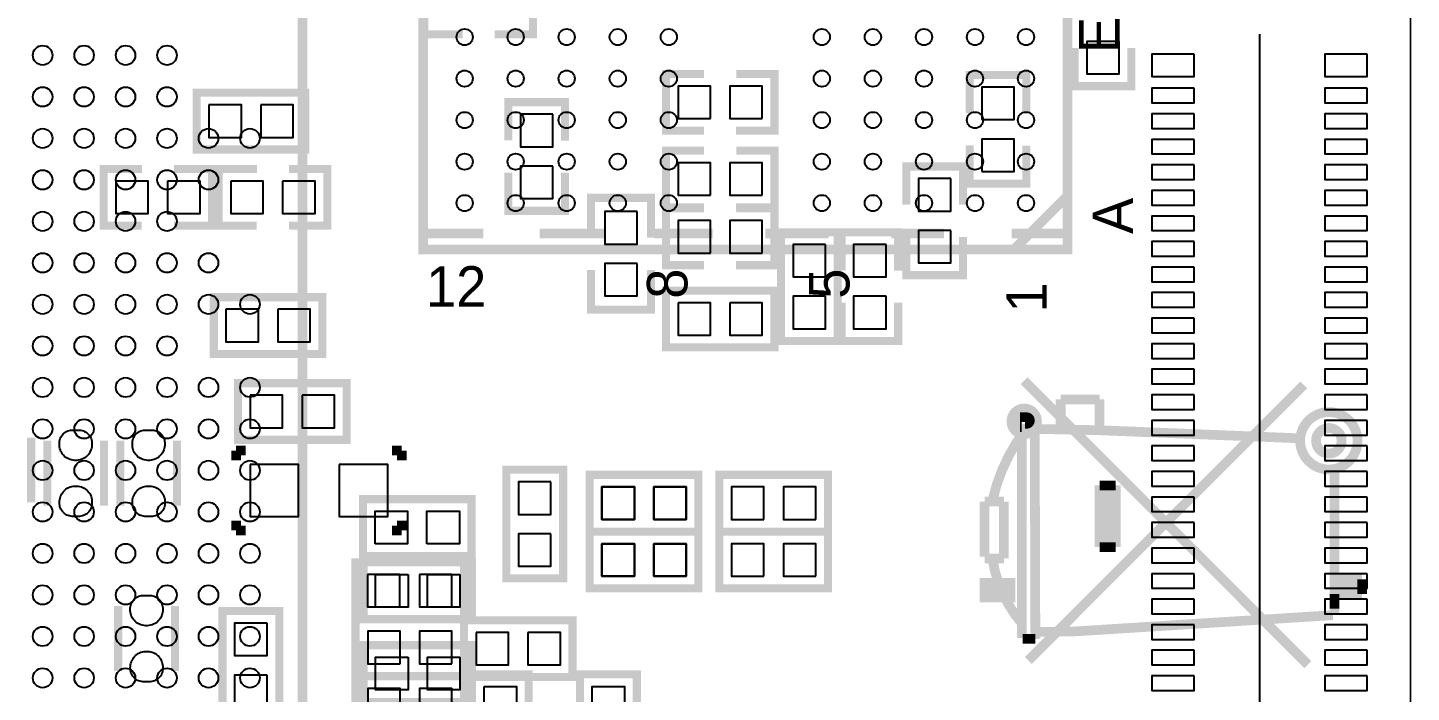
# Model space of a CAD drawing. Extents: x -0.1 to 50, y -4 to 55.
# Drawn here: x 28.24 to 49.93, y 18.35 to 28.75 of the extents above; entities that cross this region are included whole.
import ezdxf
from ezdxf.enums import TextEntityAlignment as Align

# ---------------------------------------------------------------- set-up
doc = ezdxf.new("R2010")
doc.units = 0
for name, color, linetype in [('BG_OUTLINE', 2, 'CONTINUOUS'), ('PG_ASSEMBLY_BOTTOM', 40, 'CONTINUOUS'), ('PG_ASSEMBLY_TOP', 153, 'CONTINUOUS'), ('PG_SILKSCREEN_TOP', 7, 'CONTINUOUS'), ('PIN_BOTTOM', 242, 'CONTINUOUS'), ('PIN_TOP', 84, 'CONTINUOUS')]:
    doc.layers.add(name, color=color, linetype=linetype)

msp = doc.modelspace()

# ---------------------------------------------------------------- linework, layer by layer
at = {"layer": 'BG_OUTLINE', "const_width": 0.0254}
msp.add_lwpolyline([(0, 1.999996), (0, 52.999894, -0.414214), (1.999996, 54.99989), (47.919894, 54.99989, -0.414214), (49.91989, 52.999894), (49.91989, 1.999996, -0.414214), (47.919894, 0), (1.999996, 0, -0.414214), (0, 1.999996)], format="xyb", dxfattribs=at)
at = {"layer": 'PG_ASSEMBLY_BOTTOM'}
for points, const_width in [([(35.060382, 29.537914), (34.463482, 29.537914), (34.463482, 28.648914), (35.060382, 28.648914)], 0.127), ([(35.564572, 28.648914), (36.165282, 28.648914), (36.165282, 29.537914), (35.568382, 29.537914)], 0.127), ([(44.6532, 28.4353), (44.6532, 27.8384), (45.5422, 27.8384), (45.5422, 28.4353)], 0.127), ([(38.844982, 28.0289), (38.248082, 28.0289), (38.248082, 27.1399), (38.844982, 27.1399)], 0.127), ([(39.349172, 27.1399), (39.949882, 27.1399), (39.949882, 28.0289), (39.352982, 28.0289)], 0.127), ([(43.897296, 27.41549), (43.897296, 28.01239), (43.008296, 28.01239), (43.008296, 27.41549)], 0.127), ([(32.596582, 26.845514), (32.596582, 27.734514), (30.894782, 27.734514), (30.894782, 26.845514), (32.596582, 26.845514)], 0.127), ([(36.667694, 26.986992), (36.667694, 27.587702), (35.778694, 27.587702), (35.778694, 26.990802)], 0.127), ([(43.008296, 26.9113), (43.008296, 26.31059), (43.897296, 26.31059), (43.897296, 26.90749)], 0.127), ([(38.844982, 26.828242), (38.248082, 26.828242), (38.248082, 25.939242), (38.844982, 25.939242)], 0.127), ([(39.349172, 25.939242), (39.949882, 25.939242), (39.949882, 26.828242), (39.352982, 26.828242)], 0.127), ([(30.034992, 26.540714), (29.434282, 26.540714), (29.434282, 25.651714), (30.031182, 25.651714)], 0.127), ([(30.539182, 25.651714), (31.136082, 25.651714), (31.136082, 26.540714), (30.539182, 26.540714)], 0.127), ([(31.838392, 26.540714), (31.237682, 26.540714), (31.237682, 25.651714), (31.834582, 25.651714)], 0.127), ([(32.342582, 25.651714), (32.939482, 25.651714), (32.939482, 26.540714), (32.342582, 26.540714)], 0.127), ([(35.778694, 26.482802), (35.778694, 25.885902), (36.667694, 25.885902), (36.667694, 26.482802)], 0.127), ([(42.904918, 25.979628), (42.904918, 26.580338), (42.015918, 26.580338), (42.015918, 25.983438)], 0.127), ([(38.013894, 25.462992), (38.013894, 26.089102), (37.074094, 26.089102), (37.074094, 25.466802)], 0.127), ([(38.844982, 25.923494), (38.248082, 25.923494), (38.248082, 25.034494), (38.844982, 25.034494)], 0.127), ([(39.349172, 25.034494), (39.949882, 25.034494), (39.949882, 25.923494), (39.352982, 25.923494)], 0.127), ([(40.051482, 23.848314), (40.940482, 23.848314), (40.940482, 25.550114), (40.051482, 25.550114), (40.051482, 23.848314)], 0.127), ([(41.888918, 24.949404), (41.888918, 25.550114), (40.999918, 25.550114), (40.999918, 24.953214)], 0.127), ([(42.015918, 25.475438), (42.015918, 24.878538), (42.904918, 24.878538), (42.904918, 25.475438)], 0.127), ([(37.074094, 24.958802), (37.074094, 24.336502), (38.013894, 24.336502), (38.013894, 24.958802)], 0.127), ([(32.863282, 23.645114), (32.863282, 24.534114), (31.161482, 24.534114), (31.161482, 23.645114), (32.863282, 23.645114)], 0.127), ([(39.949882, 23.746714), (39.949882, 24.635714), (38.248082, 24.635714), (38.248082, 23.746714), (39.949882, 23.746714)], 0.127), ([(40.999918, 24.445214), (40.999918, 23.848314), (41.888918, 23.848314), (41.888918, 24.445214)], 0.127), ([(33.244282, 22.298914), (33.244282, 23.187914), (31.542482, 23.187914), (31.542482, 22.298914), (33.244282, 22.298914)], 0.127), ([(28.298648, 21.31949), (28.298648, 22.33549)], 0.127), ([(28.552648, 22.28469), (28.552648, 21.26869)], 0.127), ([(29.441648, 21.26869), (29.441648, 22.28469)], 0.127), ([(29.695648, 22.28469), (29.695648, 21.26869)], 0.127), ([(30.584648, 21.26869), (30.584648, 22.28469)], 0.127), ([(31.510224, 22.132036), (31.662624, 22.132036)], 0.1524), ([(31.510224, 21.979636), (31.510224, 22.132036)], 0.1524), ([(34.108136, 22.132036), (33.955736, 22.132036)], 0.1524), ([(34.108136, 21.979636), (34.108136, 22.132036)], 0.1524), ([(35.748468, 20.1295), (36.637468, 20.1295), (36.637468, 21.8313), (35.748468, 21.8313), (35.748468, 20.1295)], 0.127), ([(37.055044, 21.752052), (37.055044, 20.863052), (38.756844, 20.863052), (38.756844, 21.752052), (37.055044, 21.752052)], 0.127), ([(39.087044, 21.752052), (39.087044, 20.863052), (40.788844, 20.863052), (40.788844, 21.752052), (39.087044, 21.752052)], 0.127), ([(31.510224, 21.032724), (31.510224, 20.880324)], 0.1524), ([(34.108136, 21.032724), (34.108136, 20.880324)], 0.1524), ([(31.510224, 20.880324), (31.662624, 20.880324)], 0.1524), ([(34.108136, 20.880324), (33.955736, 20.880324)], 0.1524), ([(37.055044, 20.863052), (37.055044, 19.974052), (38.756844, 19.974052), (38.756844, 20.863052), (37.055044, 20.863052)], 0.127), ([(39.087044, 20.863052), (39.087044, 19.974052), (40.788844, 19.974052), (40.788844, 20.863052), (39.087044, 20.863052)], 0.127), ([(35.08248, 19.49196), (35.08248, 20.38096), (33.38068, 20.38096), (33.38068, 19.49196), (35.08248, 19.49196)], 0.127), ([(29.662882, 19.695414), (29.662882, 18.679414)], 0.127), ([(30.551882, 18.679414), (30.551882, 19.695414)], 0.127), ([(31.298134, 17.916652), (32.187134, 17.916652), (32.187134, 19.618452), (31.298134, 19.618452), (31.298134, 17.916652)], 0.127), ([(33.38322, 19.49196), (33.38322, 18.60296), (35.08502, 18.60296), (35.08502, 19.49196), (33.38322, 19.49196)], 0.127), ([(36.78428, 18.58518), (36.78428, 19.47418), (35.08248, 19.47418), (35.08248, 18.58518), (36.78428, 18.58518)], 0.127), ([(33.38322, 18.59788), (33.38322, 17.70888), (35.08502, 17.70888), (35.08502, 18.59788), (33.38322, 18.59788)], 0.127)]:
    msp.add_lwpolyline(points, dxfattribs=dict(at, const_width=const_width))
msp.add_lwpolyline([(47.55261, 28.64993), (47.55261, 7.130542)], dxfattribs=at)
at = {"layer": 'PG_ASSEMBLY_TOP', "const_width": 0.127}
for points in [[(38.756844, 21.752052), (38.756844, 20.863052), (37.055044, 20.863052), (37.055044, 21.752052), (38.756844, 21.752052)], [(35.200844, 21.371052), (35.200844, 20.482052), (33.499044, 20.482052), (33.499044, 21.371052), (35.200844, 21.371052)], [(38.756844, 20.863052), (38.756844, 19.974052), (37.055044, 19.974052), (37.055044, 20.863052), (38.756844, 20.863052)], [(33.507934, 19.491452), (33.507934, 20.380452), (35.209734, 20.380452), (35.209734, 19.491452), (33.507934, 19.491452)], [(33.507934, 18.196052), (33.507934, 19.085052), (35.209734, 19.085052), (35.209734, 18.196052), (33.507934, 18.196052)], [(36.098734, 16.926052), (35.209734, 16.926052), (35.209734, 18.627852), (36.098734, 18.627852), (36.098734, 16.926052)], [(36.903152, 18.627852), (37.792152, 18.627852), (37.792152, 16.926052), (36.903152, 16.926052), (36.903152, 18.627852)]]:
    msp.add_lwpolyline(points, dxfattribs=at)
at = {"layer": 'PG_SILKSCREEN_TOP', "const_width": 0.1524}
for points in [[(44.543218, 25.281382), (44.543218, 40.381174), (34.443162, 40.381174), (34.443162, 25.281382), (44.543218, 25.281382)], [(34.443162, 25.531318), (34.443162, 40.131238), (35.395408, 40.131238)], [(9.453626, 39.546022), (9.453626, 16.446246), (32.553402, 16.446246), (32.553402, 39.546022), (9.453626, 39.546022)], [(43.704256, 25.281382), (44.543218, 26.120344)], [(35.386518, 25.531318), (34.443162, 25.531318)], [(37.30117, 25.531318), (36.270946, 25.531318)], [(38.982396, 25.531318), (38.069012, 25.531318)], [(40.799004, 25.531318), (39.808404, 25.531318)], [(42.607484, 25.531318), (41.78046, 25.531318)], [(44.543218, 25.531318), (43.666664, 25.531318)], [(43.86453, 23.22449), (48.30953, 18.77949)], [(48.24603, 23.16099), (43.92803, 18.84299)], [(45.04563, 22.93239), (44.43603, 22.93239)], [(44.43603, 22.93239), (44.43603, 22.47519)], [(45.04563, 22.93239), (45.04563, 22.44979)], [(43.82643, 22.47519), (45.04563, 22.44979)], [(43.82643, 22.39899), (43.82643, 19.19859)], [(44.02963, 22.44979), (44.03979, 19.18335)], [(45.04563, 22.44979), (48.19523, 22.32279)], [(48.72863, 19.55419), (48.72863, 21.81479)], [(45.04563, 21.58619), (45.04563, 20.62099)], [(45.04563, 21.58619), (45.29963, 21.58619)], [(45.17263, 21.58619), (45.17263, 20.62099)], [(45.29963, 21.58619), (45.29963, 20.62099)], [(43.54703, 21.33219), (43.24223, 21.33219)], [(43.24223, 20.46859), (43.24223, 21.33219)], [(43.54703, 21.33219), (43.54703, 20.44319)], [(45.04563, 20.62099), (45.29963, 20.62099)], [(43.54703, 20.44319), (43.24223, 20.44319)], [(48.72863, 20.11299), (49.16043, 20.11299)], [(49.16043, 19.88439), (49.16043, 20.11299)], [(43.24223, 19.83359), (43.64863, 19.83359), (43.64863, 20.06219), (43.24223, 20.06219), (43.24223, 19.83359)], [(43.24223, 19.96059), (43.24223, 19.93519), (43.59783, 19.93519)], [(48.72863, 19.98599), (49.16043, 19.98599)], [(48.72863, 19.88439), (49.16043, 19.88439)], [(48.72863, 19.65579), (48.72863, 19.88439)], [(44.66463, 19.30019), (48.70323, 19.55419)], [(44.03979, 19.29003), (44.66463, 19.30019)], [(43.83913, 19.18335), (44.03979, 19.18335)]]:
    msp.add_lwpolyline(points, dxfattribs=at)
for points in [[(44.06519, 22.58949, 1), (43.66387, 22.58949, 1), (44.06519, 22.58949)], [(49.08931, 22.28469, 1), (48.19015, 22.28469, 1), (49.08931, 22.28469)], [(43.82643, 22.50059), (43.80103, 22.50059, -1), (43.80103, 22.65299), (43.90263, 22.65299, -1), (43.90263, 22.55139), (43.87723, 22.55139)], [(48.84039, 22.28469, 1), (48.43907, 22.28469, 1), (48.84039, 22.28469)], [(43.87723, 22.44979, 0.107965), (43.36923, 21.35759)], [(43.36923, 20.41779, 0.136779), (43.82643, 19.42719)]]:
    msp.add_lwpolyline(points, format="xyb", dxfattribs=at)
at = {"layer": 'PIN_BOTTOM'}
for points in [[(45.3517, 28.5369), (44.8437, 28.5369), (44.8437, 28.0289), (45.3517, 28.0289)], [(46.52772, 28.340304), (45.86732, 28.340304), (45.86732, 27.989784), (46.52772, 27.989784)], [(49.2379, 28.340304), (48.5775, 28.340304), (48.5775, 27.989784), (49.2379, 27.989784)], [(38.946582, 27.3304), (38.946582, 27.8384), (38.438582, 27.8384), (38.438582, 27.3304)], [(39.759382, 27.3304), (39.759382, 27.8384), (39.251382, 27.8384), (39.251382, 27.3304)], [(43.198796, 27.31389), (43.706796, 27.31389), (43.706796, 27.82189), (43.198796, 27.82189)], [(46.52772, 27.804618), (45.86732, 27.804618), (45.86732, 27.576018), (46.52772, 27.576018)], [(49.2379, 27.804618), (48.5775, 27.804618), (48.5775, 27.576018), (49.2379, 27.576018)], [(31.085282, 27.544014), (31.085282, 27.036014), (31.593282, 27.036014), (31.593282, 27.544014)], [(31.898082, 27.544014), (31.898082, 27.036014), (32.406082, 27.036014), (32.406082, 27.544014)], [(36.477194, 27.397202), (35.969194, 27.397202), (35.969194, 26.889202), (36.477194, 26.889202)], [(46.52772, 27.404568), (45.86732, 27.404568), (45.86732, 27.175968), (46.52772, 27.175968)], [(49.2379, 27.404568), (48.5775, 27.404568), (48.5775, 27.175968), (49.2379, 27.175968)], [(43.198796, 26.50109), (43.706796, 26.50109), (43.706796, 27.00909), (43.198796, 27.00909)], [(46.52772, 27.004518), (45.86732, 27.004518), (45.86732, 26.775918), (46.52772, 26.775918)], [(49.2379, 27.004518), (48.5775, 27.004518), (48.5775, 26.775918), (49.2379, 26.775918)], [(36.477194, 26.584402), (35.969194, 26.584402), (35.969194, 26.076402), (36.477194, 26.076402)], [(38.946582, 26.129742), (38.946582, 26.637742), (38.438582, 26.637742), (38.438582, 26.129742)], [(39.759382, 26.129742), (39.759382, 26.637742), (39.251382, 26.637742), (39.251382, 26.129742)], [(46.52772, 26.604468), (45.86732, 26.604468), (45.86732, 26.375868), (46.52772, 26.375868)], [(49.2379, 26.604468), (48.5775, 26.604468), (48.5775, 26.375868), (49.2379, 26.375868)], [(29.624782, 26.350214), (29.624782, 25.842214), (30.132782, 25.842214), (30.132782, 26.350214)], [(30.437582, 26.350214), (30.437582, 25.842214), (30.945582, 25.842214), (30.945582, 26.350214)], [(31.428182, 26.350214), (31.428182, 25.842214), (31.936182, 25.842214), (31.936182, 26.350214)], [(32.240982, 26.350214), (32.240982, 25.842214), (32.748982, 25.842214), (32.748982, 26.350214)], [(42.714418, 26.389838), (42.206418, 26.389838), (42.206418, 25.881838), (42.714418, 25.881838)], [(46.52772, 26.204418), (45.86732, 26.204418), (45.86732, 25.975818), (46.52772, 25.975818)], [(49.2379, 26.204418), (48.5775, 26.204418), (48.5775, 25.975818), (49.2379, 25.975818)], [(37.797994, 25.873202), (37.289994, 25.873202), (37.289994, 25.365202), (37.797994, 25.365202)], [(38.946582, 25.224994), (38.946582, 25.732994), (38.438582, 25.732994), (38.438582, 25.224994)], [(39.759382, 25.224994), (39.759382, 25.732994), (39.251382, 25.732994), (39.251382, 25.224994)], [(46.52772, 25.804368), (45.86732, 25.804368), (45.86732, 25.575768), (46.52772, 25.575768)], [(49.2379, 25.804368), (48.5775, 25.804368), (48.5775, 25.575768), (49.2379, 25.575768)], [(42.714418, 25.577038), (42.206418, 25.577038), (42.206418, 25.069038), (42.714418, 25.069038)], [(46.52772, 25.404318), (45.86732, 25.404318), (45.86732, 25.175718), (46.52772, 25.175718)], [(49.2379, 25.404318), (48.5775, 25.404318), (48.5775, 25.175718), (49.2379, 25.175718)], [(40.749982, 25.359614), (40.241982, 25.359614), (40.241982, 24.851614), (40.749982, 24.851614)], [(41.698418, 25.359614), (41.190418, 25.359614), (41.190418, 24.851614), (41.698418, 24.851614)], [(37.797994, 25.060402), (37.289994, 25.060402), (37.289994, 24.552402), (37.797994, 24.552402)], [(46.52772, 25.004268), (45.86732, 25.004268), (45.86732, 24.775668), (46.52772, 24.775668)], [(49.2379, 25.004268), (48.5775, 25.004268), (48.5775, 24.775668), (49.2379, 24.775668)], [(40.749982, 24.546814), (40.241982, 24.546814), (40.241982, 24.038814), (40.749982, 24.038814)], [(41.698418, 24.546814), (41.190418, 24.546814), (41.190418, 24.038814), (41.698418, 24.038814)], [(46.52772, 24.604218), (45.86732, 24.604218), (45.86732, 24.375618), (46.52772, 24.375618)], [(49.2379, 24.604218), (48.5775, 24.604218), (48.5775, 24.375618), (49.2379, 24.375618)], [(31.351982, 24.343614), (31.351982, 23.835614), (31.859982, 23.835614), (31.859982, 24.343614)], [(32.164782, 24.343614), (32.164782, 23.835614), (32.672782, 23.835614), (32.672782, 24.343614)], [(38.438582, 24.445214), (38.438582, 23.937214), (38.946582, 23.937214), (38.946582, 24.445214)], [(39.251382, 24.445214), (39.251382, 23.937214), (39.759382, 23.937214), (39.759382, 24.445214)], [(46.52772, 24.204168), (45.86732, 24.204168), (45.86732, 23.975568), (46.52772, 23.975568)], [(49.2379, 24.204168), (48.5775, 24.204168), (48.5775, 23.975568), (49.2379, 23.975568)], [(46.52772, 23.804118), (45.86732, 23.804118), (45.86732, 23.575518), (46.52772, 23.575518)], [(49.2379, 23.804118), (48.5775, 23.804118), (48.5775, 23.575518), (49.2379, 23.575518)], [(46.52772, 23.404068), (45.86732, 23.404068), (45.86732, 23.175468), (46.52772, 23.175468)], [(49.2379, 23.404068), (48.5775, 23.404068), (48.5775, 23.175468), (49.2379, 23.175468)], [(31.732982, 22.997414), (31.732982, 22.489414), (32.240982, 22.489414), (32.240982, 22.997414)], [(32.545782, 22.997414), (32.545782, 22.489414), (33.053782, 22.489414), (33.053782, 22.997414)], [(46.52772, 23.004018), (45.86732, 23.004018), (45.86732, 22.775418), (46.52772, 22.775418)], [(49.2379, 23.004018), (48.5775, 23.004018), (48.5775, 22.775418), (49.2379, 22.775418)], [(46.52772, 22.603968), (45.86732, 22.603968), (45.86732, 22.375368), (46.52772, 22.375368)], [(49.2379, 22.603968), (48.5775, 22.603968), (48.5775, 22.375368), (49.2379, 22.375368)], [(29.250894, 22.25929), (29.252164, 22.23516), (29.250894, 22.211284), (29.247846, 22.187408), (29.242512, 22.163786), (29.234892, 22.140926), (29.225494, 22.118828), (29.214064, 22.097746), (29.200856, 22.07768), (29.185616, 22.058884), (29.169106, 22.041358), (29.150818, 22.02561), (29.13126, 22.01164), (29.1084, 22.00021), (29.084524, 21.991066), (29.059886, 21.984208), (29.03474, 21.979382), (29.00934, 21.977096), (28.98394, 21.977096), (28.95854, 21.979382), (28.933394, 21.984208), (28.908756, 21.991066), (28.88488, 22.00021), (28.86202, 22.01164), (28.842208, 22.025102), (28.823666, 22.040342), (28.806648, 22.05736), (28.791408, 22.076156), (28.777946, 22.095968), (28.766516, 22.117304), (28.757118, 22.139402), (28.750006, 22.162262), (28.74518, 22.185884), (28.74264, 22.20976), (28.742386, 22.23389), (28.742132, 22.255734), (28.744418, 22.277324), (28.748736, 22.29866), (28.75534, 22.319234), (28.76423, 22.3393), (28.774898, 22.358096), (28.787598, 22.375622), (28.802076, 22.391878), (28.818332, 22.40661), (28.835858, 22.41931), (28.854654, 22.430232), (28.874466, 22.439122), (28.895294, 22.44598), (28.91663, 22.450298), (28.93822, 22.452584), (29.054806, 22.452584), (29.076142, 22.450552), (29.097224, 22.44598), (29.117798, 22.439376), (29.137356, 22.43074), (29.156152, 22.420072), (29.173678, 22.407626), (29.18968, 22.393402), (29.204158, 22.3774), (29.216858, 22.360128), (29.22778, 22.341586), (29.236924, 22.322028), (29.243782, 22.301708), (29.248354, 22.280626)], [(30.393894, 22.25929), (30.395164, 22.23516), (30.393894, 22.211284), (30.390846, 22.187408), (30.385512, 22.163786), (30.377892, 22.140926), (30.368494, 22.118828), (30.357064, 22.097746), (30.343856, 22.07768), (30.328616, 22.058884), (30.312106, 22.041358), (30.293818, 22.02561), (30.27426, 22.01164), (30.2514, 22.00021), (30.227524, 21.991066), (30.202886, 21.984208), (30.17774, 21.979382), (30.15234, 21.977096), (30.12694, 21.977096), (30.10154, 21.979382), (30.076394, 21.984208), (30.051756, 21.991066), (30.02788, 22.00021), (30.00502, 22.01164), (29.985208, 22.025102), (29.966666, 22.040342), (29.949648, 22.05736), (29.934408, 22.076156), (29.920946, 22.095968), (29.909516, 22.117304), (29.900118, 22.139402), (29.893006, 22.162262), (29.88818, 22.185884), (29.88564, 22.20976), (29.885386, 22.23389), (29.885132, 22.255734), (29.887418, 22.277324), (29.891736, 22.29866), (29.89834, 22.319234), (29.90723, 22.3393), (29.917898, 22.358096), (29.930598, 22.375622), (29.945076, 22.391878), (29.961332, 22.40661), (29.978858, 22.41931), (29.997654, 22.430232), (30.017466, 22.439122), (30.038294, 22.44598), (30.05963, 22.450298), (30.08122, 22.452584), (30.197806, 22.452584), (30.219142, 22.450552), (30.240224, 22.44598), (30.260798, 22.439376), (30.280356, 22.43074), (30.299152, 22.420072), (30.316678, 22.407626), (30.33268, 22.393402), (30.347158, 22.3774), (30.359858, 22.360128), (30.37078, 22.341586), (30.379924, 22.322028), (30.386782, 22.301708), (30.391354, 22.280626)], [(46.52772, 22.203918), (45.86732, 22.203918), (45.86732, 21.975318), (46.52772, 21.975318)], [(49.2379, 22.203918), (48.5775, 22.203918), (48.5775, 21.975318), (49.2379, 21.975318)], [(31.72968, 21.91258), (31.72968, 21.09978), (32.49168, 21.09978), (32.49168, 21.91258)], [(33.12668, 21.91258), (33.12668, 21.09978), (33.88868, 21.09978), (33.88868, 21.91258)], [(46.52772, 21.803868), (45.86732, 21.803868), (45.86732, 21.575268), (46.52772, 21.575268)], [(49.2379, 21.803868), (48.5775, 21.803868), (48.5775, 21.575268), (49.2379, 21.575268)], [(28.743402, 21.29409), (28.742132, 21.31822), (28.743402, 21.342096), (28.74645, 21.365972), (28.751784, 21.389594), (28.759404, 21.412454), (28.768802, 21.434552), (28.780232, 21.455634), (28.79344, 21.4757), (28.80868, 21.494496), (28.82519, 21.512022), (28.843478, 21.52777), (28.863036, 21.54174), (28.885896, 21.55317), (28.909772, 21.562314), (28.93441, 21.569172), (28.959556, 21.573998), (28.984956, 21.576284), (29.010356, 21.576284), (29.035756, 21.573998), (29.060902, 21.569172), (29.08554, 21.562314), (29.109416, 21.55317), (29.132276, 21.54174), (29.152088, 21.528278), (29.17063, 21.513038), (29.187648, 21.49602), (29.202888, 21.477224), (29.21635, 21.457412), (29.22778, 21.436076), (29.237178, 21.413978), (29.24429, 21.391118), (29.249116, 21.367496), (29.251656, 21.34362), (29.25191, 21.31949), (29.252164, 21.297646), (29.249878, 21.276056), (29.24556, 21.25472), (29.238956, 21.234146), (29.230066, 21.21408), (29.219398, 21.195284), (29.206698, 21.177758), (29.19222, 21.161502), (29.175964, 21.14677), (29.158438, 21.13407), (29.139642, 21.123148), (29.11983, 21.114258), (29.099002, 21.1074), (29.077666, 21.103082), (29.056076, 21.100796), (28.93949, 21.100796), (28.918154, 21.102828), (28.897072, 21.1074), (28.876498, 21.114004), (28.85694, 21.12264), (28.838144, 21.133308), (28.820618, 21.145754), (28.804616, 21.159978), (28.790138, 21.17598), (28.777438, 21.193252), (28.766516, 21.211794), (28.757372, 21.231352), (28.750514, 21.251672), (28.745942, 21.272754)], [(29.886402, 21.29409), (29.885132, 21.31822), (29.886402, 21.342096), (29.88945, 21.365972), (29.894784, 21.389594), (29.902404, 21.412454), (29.911802, 21.434552), (29.923232, 21.455634), (29.93644, 21.4757), (29.95168, 21.494496), (29.96819, 21.512022), (29.986478, 21.52777), (30.006036, 21.54174), (30.028896, 21.55317), (30.052772, 21.562314), (30.07741, 21.569172), (30.102556, 21.573998), (30.127956, 21.576284), (30.153356, 21.576284), (30.178756, 21.573998), (30.203902, 21.569172), (30.22854, 21.562314), (30.252416, 21.55317), (30.275276, 21.54174), (30.295088, 21.528278), (30.31363, 21.513038), (30.330648, 21.49602), (30.345888, 21.477224), (30.35935, 21.457412), (30.37078, 21.436076), (30.380178, 21.413978), (30.38729, 21.391118), (30.392116, 21.367496), (30.394656, 21.34362), (30.39491, 21.31949), (30.395164, 21.297646), (30.392878, 21.276056), (30.38856, 21.25472), (30.381956, 21.234146), (30.373066, 21.21408), (30.362398, 21.195284), (30.349698, 21.177758), (30.33522, 21.161502), (30.318964, 21.14677), (30.301438, 21.13407), (30.282642, 21.123148), (30.26283, 21.114258), (30.242002, 21.1074), (30.220666, 21.103082), (30.199076, 21.100796), (30.08249, 21.100796), (30.061154, 21.102828), (30.040072, 21.1074), (30.019498, 21.114004), (29.99994, 21.12264), (29.981144, 21.133308), (29.963618, 21.145754), (29.947616, 21.159978), (29.933138, 21.17598), (29.920438, 21.193252), (29.909516, 21.211794), (29.900372, 21.231352), (29.893514, 21.251672), (29.888942, 21.272754)], [(36.446968, 21.6408), (35.938968, 21.6408), (35.938968, 21.1328), (36.446968, 21.1328)], [(37.753544, 21.053552), (37.753544, 21.561552), (37.245544, 21.561552), (37.245544, 21.053552)], [(38.566344, 21.053552), (38.566344, 21.561552), (38.058344, 21.561552), (38.058344, 21.053552)], [(39.785544, 21.053552), (39.785544, 21.561552), (39.277544, 21.561552), (39.277544, 21.053552)], [(40.598344, 21.053552), (40.598344, 21.561552), (40.090344, 21.561552), (40.090344, 21.053552)], [(46.52772, 21.403818), (45.86732, 21.403818), (45.86732, 21.175218), (46.52772, 21.175218)], [(49.2379, 21.403818), (48.5775, 21.403818), (48.5775, 21.175218), (49.2379, 21.175218)], [(36.446968, 20.828), (35.938968, 20.828), (35.938968, 20.32), (36.446968, 20.32)], [(46.52772, 21.003768), (45.86732, 21.003768), (45.86732, 20.775168), (46.52772, 20.775168)], [(49.2379, 21.003768), (48.5775, 21.003768), (48.5775, 20.775168), (49.2379, 20.775168)], [(37.753544, 20.164552), (37.753544, 20.672552), (37.245544, 20.672552), (37.245544, 20.164552)], [(38.566344, 20.164552), (38.566344, 20.672552), (38.058344, 20.672552), (38.058344, 20.164552)], [(39.785544, 20.164552), (39.785544, 20.672552), (39.277544, 20.672552), (39.277544, 20.164552)], [(40.598344, 20.164552), (40.598344, 20.672552), (40.090344, 20.672552), (40.090344, 20.164552)], [(46.52772, 20.603718), (45.86732, 20.603718), (45.86732, 20.375118), (46.52772, 20.375118)], [(49.2379, 20.603718), (48.5775, 20.603718), (48.5775, 20.375118), (49.2379, 20.375118)], [(33.57118, 20.19046), (33.57118, 19.68246), (34.07918, 19.68246), (34.07918, 20.19046)], [(34.38398, 20.19046), (34.38398, 19.68246), (34.89198, 19.68246), (34.89198, 20.19046)], [(46.52772, 20.203668), (45.86732, 20.203668), (45.86732, 19.975068), (46.52772, 19.975068)], [(49.2379, 20.203668), (48.5775, 20.203668), (48.5775, 19.975068), (49.2379, 19.975068)], [(30.361128, 19.670014), (30.362398, 19.645884), (30.361128, 19.622008), (30.35808, 19.598132), (30.352746, 19.57451), (30.345126, 19.55165), (30.335728, 19.529552), (30.324298, 19.50847), (30.31109, 19.488404), (30.29585, 19.469608), (30.27934, 19.452082), (30.261052, 19.436334), (30.241494, 19.422364), (30.218634, 19.410934), (30.194758, 19.40179), (30.17012, 19.394932), (30.144974, 19.390106), (30.119574, 19.38782), (30.094174, 19.38782), (30.068774, 19.390106), (30.043628, 19.394932), (30.01899, 19.40179), (29.995114, 19.410934), (29.972254, 19.422364), (29.952442, 19.435826), (29.9339, 19.451066), (29.916882, 19.468084), (29.901642, 19.48688), (29.88818, 19.506692), (29.87675, 19.528028), (29.867352, 19.550126), (29.86024, 19.572986), (29.855414, 19.596608), (29.852874, 19.620484), (29.85262, 19.644614), (29.852366, 19.666458), (29.854652, 19.688048), (29.85897, 19.709384), (29.865574, 19.729958), (29.874464, 19.750024), (29.885132, 19.76882), (29.897832, 19.786346), (29.91231, 19.802602), (29.928566, 19.817334), (29.946092, 19.830034), (29.964888, 19.840956), (29.9847, 19.849846), (30.005528, 19.856704), (30.026864, 19.861022), (30.048454, 19.863308), (30.16504, 19.863308), (30.186376, 19.861276), (30.207458, 19.856704), (30.228032, 19.8501), (30.24759, 19.841464), (30.266386, 19.830796), (30.283912, 19.81835), (30.299914, 19.804126), (30.314392, 19.788124), (30.327092, 19.770852), (30.338014, 19.75231), (30.347158, 19.732752), (30.354016, 19.712432), (30.358588, 19.69135)], [(46.52772, 19.803618), (45.86732, 19.803618), (45.86732, 19.575018), (46.52772, 19.575018)], [(49.2379, 19.803618), (48.5775, 19.803618), (48.5775, 19.575018), (49.2379, 19.575018)], [(31.996634, 19.427952), (31.488634, 19.427952), (31.488634, 18.919952), (31.996634, 18.919952)], [(46.52772, 19.403568), (45.86732, 19.403568), (45.86732, 19.174968), (46.52772, 19.174968)], [(49.2379, 19.403568), (48.5775, 19.403568), (48.5775, 19.174968), (49.2379, 19.174968)], [(34.08172, 18.79346), (34.08172, 19.30146), (33.57372, 19.30146), (33.57372, 18.79346)], [(34.89452, 18.79346), (34.89452, 19.30146), (34.38652, 19.30146), (34.38652, 18.79346)], [(35.27298, 19.28368), (35.27298, 18.77568), (35.78098, 18.77568), (35.78098, 19.28368)], [(36.08578, 19.28368), (36.08578, 18.77568), (36.59378, 18.77568), (36.59378, 19.28368)], [(29.853636, 18.704814), (29.852366, 18.728944), (29.853636, 18.75282), (29.856684, 18.776696), (29.862018, 18.800318), (29.869638, 18.823178), (29.879036, 18.845276), (29.890466, 18.866358), (29.903674, 18.886424), (29.918914, 18.90522), (29.935424, 18.922746), (29.953712, 18.938494), (29.97327, 18.952464), (29.99613, 18.963894), (30.020006, 18.973038), (30.044644, 18.979896), (30.06979, 18.984722), (30.09519, 18.987008), (30.12059, 18.987008), (30.14599, 18.984722), (30.171136, 18.979896), (30.195774, 18.973038), (30.21965, 18.963894), (30.24251, 18.952464), (30.262322, 18.939002), (30.280864, 18.923762), (30.297882, 18.906744), (30.313122, 18.887948), (30.326584, 18.868136), (30.338014, 18.8468), (30.347412, 18.824702), (30.354524, 18.801842), (30.35935, 18.77822), (30.36189, 18.754344), (30.362144, 18.730214), (30.362398, 18.70837), (30.360112, 18.68678), (30.355794, 18.665444), (30.34919, 18.64487), (30.3403, 18.624804), (30.329632, 18.606008), (30.316932, 18.588482), (30.302454, 18.572226), (30.286198, 18.557494), (30.268672, 18.544794), (30.249876, 18.533872), (30.230064, 18.524982), (30.209236, 18.518124), (30.1879, 18.513806), (30.16631, 18.51152), (30.049724, 18.51152), (30.028388, 18.513552), (30.007306, 18.518124), (29.986732, 18.524728), (29.967174, 18.533364), (29.948378, 18.544032), (29.930852, 18.556478), (29.91485, 18.570702), (29.900372, 18.586704), (29.887672, 18.603976), (29.87675, 18.622518), (29.867606, 18.642076), (29.860748, 18.662396), (29.856176, 18.683478)], [(46.52772, 19.003518), (45.86732, 19.003518), (45.86732, 18.774918), (46.52772, 18.774918)], [(49.2379, 19.003518), (48.5775, 19.003518), (48.5775, 18.774918), (49.2379, 18.774918)], [(31.996634, 18.615152), (31.488634, 18.615152), (31.488634, 18.107152), (31.996634, 18.107152)], [(46.52772, 18.603468), (45.86732, 18.603468), (45.86732, 18.374868), (46.52772, 18.374868)], [(49.2379, 18.603468), (48.5775, 18.603468), (48.5775, 18.374868), (49.2379, 18.374868)], [(34.08172, 17.89938), (34.08172, 18.40738), (33.57372, 18.40738), (33.57372, 17.89938)], [(34.89452, 17.89938), (34.89452, 18.40738), (34.38652, 18.40738), (34.38652, 17.89938)]]:
    msp.add_lwpolyline(points, close=True, dxfattribs=at)
at = {"layer": 'PIN_TOP'}
for points in [[(37.245544, 21.053552), (37.245544, 21.561552), (37.753544, 21.561552), (37.753544, 21.053552)], [(38.058344, 21.053552), (38.058344, 21.561552), (38.566344, 21.561552), (38.566344, 21.053552)], [(33.689544, 20.672552), (33.689544, 21.180552), (34.197544, 21.180552), (34.197544, 20.672552)], [(34.502344, 20.672552), (34.502344, 21.180552), (35.010344, 21.180552), (35.010344, 20.672552)], [(37.245544, 20.164552), (37.245544, 20.672552), (37.753544, 20.672552), (37.753544, 20.164552)], [(38.058344, 20.164552), (38.058344, 20.672552), (38.566344, 20.672552), (38.566344, 20.164552)], [(34.206434, 20.189952), (34.206434, 19.681952), (33.698434, 19.681952), (33.698434, 20.189952)], [(35.019234, 20.189952), (35.019234, 19.681952), (34.511234, 19.681952), (34.511234, 20.189952)], [(34.206434, 18.894552), (34.206434, 18.386552), (33.698434, 18.386552), (33.698434, 18.894552)], [(35.019234, 18.894552), (35.019234, 18.386552), (34.511234, 18.386552), (34.511234, 18.894552)], [(35.400234, 18.437352), (35.908234, 18.437352), (35.908234, 17.929352), (35.400234, 17.929352)], [(37.601652, 17.929352), (37.093652, 17.929352), (37.093652, 18.437352), (37.601652, 18.437352)]]:
    msp.add_lwpolyline(points, close=True, dxfattribs=at)
for centre, radius in [((35.093148, 28.606242), 0.127), ((35.893248, 28.606242), 0.127), ((36.693094, 28.606242), 0.127), ((37.493194, 28.606242), 0.127), ((38.293294, 28.606242), 0.127), ((40.693086, 28.606242), 0.127), ((41.493186, 28.606242), 0.127), ((42.293286, 28.606242), 0.127), ((43.093132, 28.606242), 0.127), ((43.893232, 28.606242), 0.127), ((28.47848, 28.321254), 0.1524), ((29.128466, 28.321254), 0.1524), ((29.778452, 28.321254), 0.1524), ((30.428438, 28.321254), 0.1524), ((35.093148, 27.956256), 0.127), ((35.893248, 27.956256), 0.127), ((36.693094, 27.956256), 0.127), ((37.493194, 27.956256), 0.127), ((38.293294, 27.956256), 0.127), ((40.693086, 27.956256), 0.127), ((41.493186, 27.956256), 0.127), ((42.293286, 27.956256), 0.127), ((43.093132, 27.956256), 0.127), ((43.893232, 27.956256), 0.127), ((28.47848, 27.671014), 0.1524), ((29.128466, 27.671014), 0.1524), ((29.778452, 27.671014), 0.1524), ((30.428438, 27.671014), 0.1524), ((35.093148, 27.30627), 0.127), ((35.893248, 27.30627), 0.127), ((36.693094, 27.30627), 0.127), ((37.493194, 27.30627), 0.127), ((38.293294, 27.30627), 0.127), ((40.693086, 27.30627), 0.127), ((41.493186, 27.30627), 0.127), ((42.293286, 27.30627), 0.127), ((43.093132, 27.30627), 0.127), ((43.893232, 27.30627), 0.127), ((28.47848, 27.021028), 0.1524), ((29.128466, 27.021028), 0.1524), ((29.778452, 27.021028), 0.1524), ((30.428438, 27.021028), 0.1524), ((31.078424, 27.021028), 0.1524), ((31.72841, 27.021028), 0.1524), ((35.093148, 26.656284), 0.127), ((35.893248, 26.656284), 0.127), ((36.693094, 26.656284), 0.127), ((37.493194, 26.656284), 0.127), ((38.293294, 26.656284), 0.127), ((40.693086, 26.656284), 0.127), ((41.493186, 26.656284), 0.127), ((42.293286, 26.656284), 0.127), ((43.093132, 26.656284), 0.127), ((43.893232, 26.656284), 0.127), ((28.47848, 26.371042), 0.1524), ((29.128466, 26.371042), 0.1524), ((29.778452, 26.371042), 0.1524), ((30.428438, 26.371042), 0.1524), ((31.078424, 26.371042), 0.1524), ((35.093148, 26.006298), 0.127), ((35.893248, 26.006298), 0.127), ((36.693094, 26.006298), 0.127), ((37.493194, 26.006298), 0.127), ((38.293294, 26.006298), 0.127), ((40.693086, 26.006298), 0.127), ((41.493186, 26.006298), 0.127), ((42.293286, 26.006298), 0.127), ((43.093132, 26.006298), 0.127), ((43.893232, 26.006298), 0.127), ((28.47848, 25.721056), 0.1524), ((29.128466, 25.721056), 0.1524), ((29.778452, 25.721056), 0.1524), ((30.428438, 25.721056), 0.1524), ((28.47848, 25.07107), 0.1524), ((29.128466, 25.07107), 0.1524), ((29.778452, 25.07107), 0.1524), ((30.428438, 25.07107), 0.1524), ((31.078424, 25.07107), 0.1524), ((28.47848, 24.421084), 0.1524), ((29.128466, 24.421084), 0.1524), ((29.778452, 24.421084), 0.1524), ((30.428438, 24.421084), 0.1524), ((31.078424, 24.421084), 0.1524), ((31.72841, 24.421084), 0.1524), ((28.47848, 23.771098), 0.1524), ((29.128466, 23.771098), 0.1524), ((29.778452, 23.771098), 0.1524), ((30.428438, 23.771098), 0.1524), ((28.47848, 23.121112), 0.1524), ((29.128466, 23.121112), 0.1524), ((29.778452, 23.121112), 0.1524), ((30.428438, 23.121112), 0.1524), ((31.078424, 23.121112), 0.1524), ((31.72841, 23.121112), 0.1524), ((28.47848, 22.471126), 0.1524), ((29.128466, 22.471126), 0.1524), ((29.778452, 22.471126), 0.1524), ((30.428438, 22.471126), 0.1524), ((31.078424, 22.471126), 0.1524), ((31.72841, 22.471126), 0.1524), ((28.47848, 21.82114), 0.1524), ((29.128466, 21.82114), 0.1524), ((29.778452, 21.82114), 0.1524), ((30.428438, 21.82114), 0.1524), ((31.078424, 21.82114), 0.1524), ((31.72841, 21.82114), 0.1524), ((28.47848, 21.171154), 0.1524), ((29.128466, 21.171154), 0.1524), ((29.778452, 21.171154), 0.1524), ((30.428438, 21.171154), 0.1524), ((31.078424, 21.171154), 0.1524), ((31.72841, 21.171154), 0.1524), ((28.47848, 20.521168), 0.1524), ((29.128466, 20.521168), 0.1524), ((29.778452, 20.521168), 0.1524), ((30.428438, 20.521168), 0.1524), ((31.078424, 20.521168), 0.1524), ((31.72841, 20.521168), 0.1524), ((28.47848, 19.871182), 0.1524), ((29.128466, 19.871182), 0.1524), ((29.778452, 19.871182), 0.1524), ((30.428438, 19.871182), 0.1524), ((31.078424, 19.871182), 0.1524), ((31.72841, 19.871182), 0.1524), ((28.47848, 19.221196), 0.1524), ((29.128466, 19.221196), 0.1524), ((29.778452, 19.221196), 0.1524), ((30.428438, 19.221196), 0.1524), ((31.078424, 19.221196), 0.1524), ((31.72841, 19.221196), 0.1524), ((28.47848, 18.57121), 0.1524), ((29.128466, 18.57121), 0.1524), ((29.778452, 18.57121), 0.1524), ((30.428438, 18.57121), 0.1524), ((31.078424, 18.57121), 0.1524), ((31.72841, 18.57121), 0.1524)]:
    msp.add_circle(centre, radius, dxfattribs=at)

# ---------------------------------------------------------------- texts
at = {"layer": 'PG_SILKSCREEN_TOP', "width": 1.0004}
for s, p in [('E', (45.36059, 28.640278)), ('A', (45.570648, 25.806654))]:
    msp.add_text(s, height=0.635, rotation=90, dxfattribs=at).set_placement(p, align=Align.CENTER)
msp.add_text('12', height=0.635, dxfattribs=at).set_placement((35.433, 24.384), align=Align.RIGHT)
for s, p in [('8', (38.585648, 24.981154)), ('5', (41.125648, 24.981154)), ('1', (44.21759, 24.766778))]:
    msp.add_text(s, height=0.635, rotation=90, dxfattribs=at).set_placement(p, align=Align.RIGHT)

doc.saveas('drawing.dxf')
